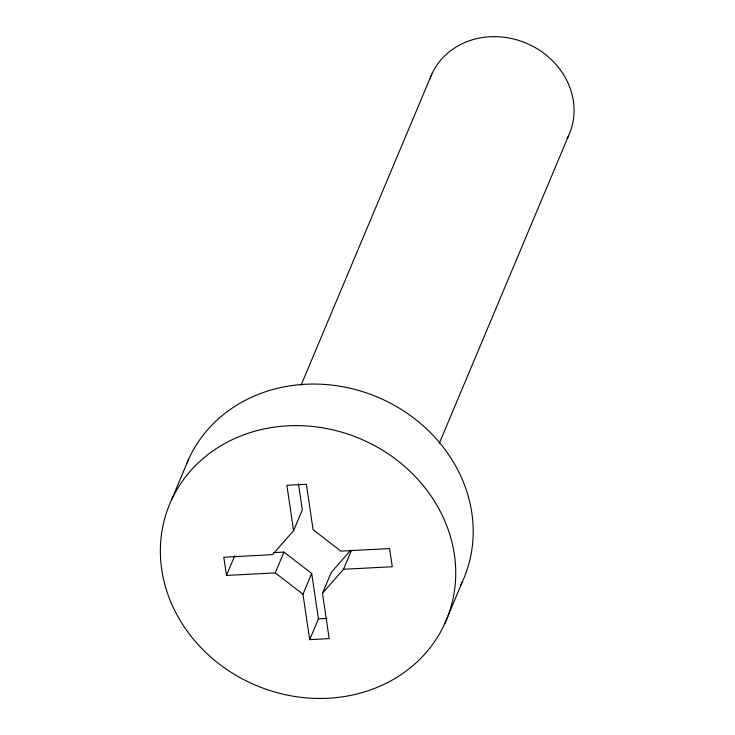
<?xml version="1.0" encoding="UTF-8"?>
<svg xmlns="http://www.w3.org/2000/svg" width="735" height="735" viewBox="0 0 735 735"><rect width="100%" height="100%" fill="white"/><g stroke="black" fill="none" stroke-linecap="round" stroke-linejoin="round"><path stroke-width="1.1" d="M171.273 500.489L188.748 458.934M301.139 385.002L431.84 74.079M350.742 550.203L331.219 572.455L322.481 593.228L329.188 638.632L309.683 639.643L302.967 594.238L275.248 572.887L226.481 575.413L234.777 555.669M275.248 572.887L283.976 552.104L311.704 573.456L318.42 618.861L309.683 639.643M226.481 575.413L223.789 557.249L272.547 554.64L293.577 530.679L302.315 509.897L298.456 483.786M302.967 594.238L311.704 573.456M322.481 593.228L343.511 569.267L351.367 550.561M439.245 443.38L568.605 135.626M444.813 623.583A149.995 133.88 22.8 0 0 287.909 425.831A149.995 133.88 22.8 0 0 191.403 636.703A149.995 133.88 22.8 0 0 444.813 623.583L462.278 582.028M273.769 552.637L283.976 552.104M343.511 569.267L392.279 566.74L389.596 548.586L340.829 551.103L313.082 529.669L306.376 484.264L286.87 485.275L293.577 530.679M318.42 618.861L327.084 618.411M186.956 463.05A149.995 133.88 22.8 0 1 380.656 398.471A149.995 133.88 22.8 0 1 460.836 585.06M430.168 78.112A74.998 66.94 22.8 0 1 527.528 43.733A74.998 66.94 22.8 0 1 567.172 138.566"/></g></svg>
